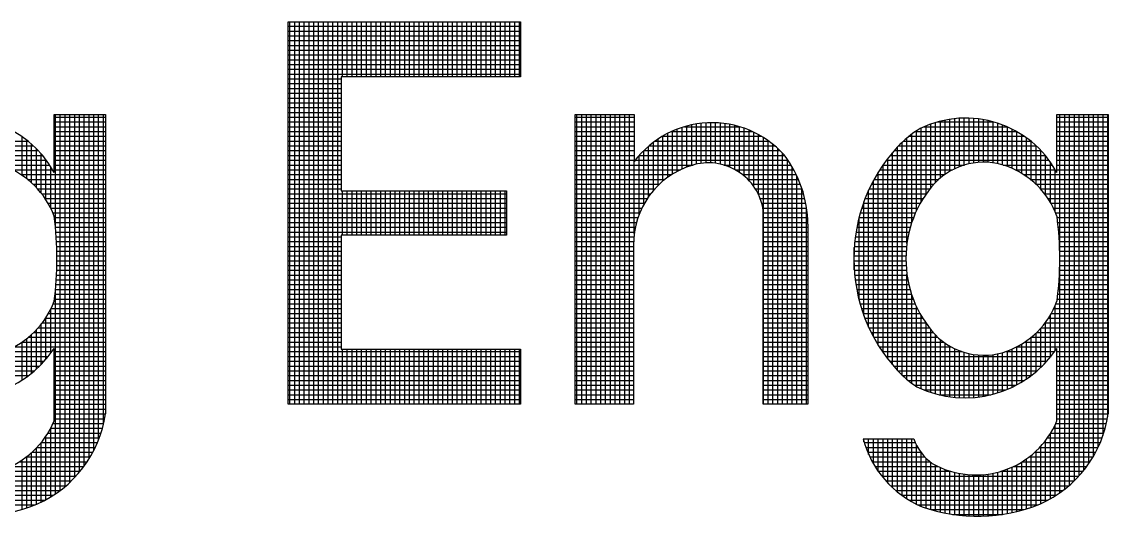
# Model space of a CAD drawing. Header units: inches. Extents: x 1155 to 1996, y 2 to 596.
# Drawn here: x 1876.961 to 1880.906, y 101.112 to 102.906 of the extents above; entities that cross this region are included whole.
import ezdxf

# ---------------------------------------------------------------- set-up
doc = ezdxf.new("R2010")
doc.units = ezdxf.units.IN
doc.header["$MEASUREMENT"] = 0
doc.layers.add('BG ÇÑ±¹Áö¿ª³\xad¹æ±â¼úÁÖ½ÄÈ¸»ç CI', color=7, linetype='Continuous')

msp = doc.modelspace()

# ---------------------------------------------------------------- linework, layer by layer
at = {"layer": 'BG ÇÑ±¹Áö¿ª³\xad¹æ±â¼úÁÖ½ÄÈ¸»ç CI', "color": 7, "linetype": 'Continuous', "lineweight": 25}
for p, q in [((1877.9283, 101.5185), (1877.9283, 102.906)), ((1877.9283, 102.906), (1878.7717, 102.906)), ((1877.9283, 102.8897), (1878.7717, 102.8897)), ((1877.9346, 101.5185), (1877.9346, 102.906)), ((1877.952, 101.5185), (1877.952, 102.906)), ((1877.9693, 101.5185), (1877.9693, 102.906)), ((1877.9867, 101.5185), (1877.9867, 102.906)), ((1878.0041, 101.5185), (1878.0041, 102.906)), ((1878.0214, 101.5185), (1878.0214, 102.906)), ((1878.0388, 101.5185), (1878.0388, 102.906)), ((1878.0561, 101.5185), (1878.0561, 102.906)), ((1878.0735, 101.5185), (1878.0735, 102.906)), ((1878.0909, 101.5185), (1878.0909, 102.906)), ((1878.1082, 101.5185), (1878.1082, 102.906)), ((1878.1256, 102.7067), (1878.1256, 102.906)), ((1878.143, 102.7067), (1878.143, 102.906)), ((1878.1603, 102.7067), (1878.1603, 102.906)), ((1878.1777, 102.7067), (1878.1777, 102.906)), ((1878.1951, 102.7067), (1878.1951, 102.906)), ((1878.2124, 102.7067), (1878.2124, 102.906)), ((1878.2298, 102.7067), (1878.2298, 102.906)), ((1878.2472, 102.7067), (1878.2472, 102.906)), ((1878.2645, 102.7067), (1878.2645, 102.906)), ((1878.2819, 102.7067), (1878.2819, 102.906)), ((1878.2993, 102.7067), (1878.2993, 102.906)), ((1878.3166, 102.7067), (1878.3166, 102.906)), ((1878.334, 102.7067), (1878.334, 102.906)), ((1878.3513, 102.7067), (1878.3513, 102.906)), ((1878.3687, 102.7067), (1878.3687, 102.906)), ((1878.3861, 102.7067), (1878.3861, 102.906)), ((1878.4034, 102.7067), (1878.4034, 102.906)), ((1878.4208, 102.7067), (1878.4208, 102.906)), ((1878.4382, 102.7067), (1878.4382, 102.906)), ((1878.4555, 102.7067), (1878.4555, 102.906)), ((1878.4729, 102.7067), (1878.4729, 102.906)), ((1878.4903, 102.7067), (1878.4903, 102.906)), ((1878.5076, 102.7067), (1878.5076, 102.906)), ((1878.525, 102.7067), (1878.525, 102.906)), ((1878.5424, 102.7067), (1878.5424, 102.906)), ((1878.5597, 102.7067), (1878.5597, 102.906)), ((1878.5771, 102.7067), (1878.5771, 102.906)), ((1878.5944, 102.7067), (1878.5944, 102.906)), ((1878.6118, 102.7067), (1878.6118, 102.906)), ((1878.6292, 102.7067), (1878.6292, 102.906)), ((1878.6465, 102.7067), (1878.6465, 102.906)), ((1878.6639, 102.7067), (1878.6639, 102.906)), ((1878.6813, 102.7067), (1878.6813, 102.906)), ((1878.6986, 102.7067), (1878.6986, 102.906)), ((1878.716, 102.7067), (1878.716, 102.906)), ((1878.7334, 102.7067), (1878.7334, 102.906)), ((1878.7507, 102.7067), (1878.7507, 102.906)), ((1878.7681, 102.7067), (1878.7681, 102.906)), ((1878.7717, 102.906), (1878.7717, 102.7067)), ((1877.9283, 102.8724), (1878.7717, 102.8724)), ((1877.9283, 102.855), (1878.7717, 102.855)), ((1877.9283, 102.8376), (1878.7717, 102.8376)), ((1877.9283, 102.8203), (1878.7717, 102.8203)), ((1877.9283, 102.8029), (1878.7717, 102.8029)), ((1877.9283, 102.7856), (1878.7717, 102.7856)), ((1877.9283, 102.7682), (1878.7717, 102.7682)), ((1877.9283, 102.7508), (1878.7717, 102.7508)), ((1877.9283, 102.7335), (1878.7717, 102.7335)), ((1877.9283, 102.7161), (1878.7717, 102.7161)), ((1877.9283, 102.6987), (1878.1206, 102.6987)), ((1877.9283, 102.6814), (1878.1206, 102.6814)), ((1878.7717, 102.7067), (1878.1206, 102.7067)), ((1878.1206, 102.7067), (1878.1206, 102.2927)), ((1877.9283, 102.664), (1878.1206, 102.664)), ((1877.9283, 102.6466), (1878.1206, 102.6466)), ((1877.9283, 102.6293), (1878.1206, 102.6293)), ((1877.9283, 102.6119), (1878.1206, 102.6119)), ((1877.0787, 102.359), (1877.0787, 102.5695)), ((1877.0787, 102.5695), (1877.2649, 102.5695)), ((1877.0787, 102.5598), (1877.2649, 102.5598)), ((1877.0837, 102.1556), (1877.0837, 102.5695)), ((1877.1011, 101.2054), (1877.1011, 102.5695)), ((1877.1185, 101.2193), (1877.1185, 102.5695)), ((1877.1358, 101.2347), (1877.1358, 102.5695)), ((1877.1532, 101.252), (1877.1532, 102.5695)), ((1877.1706, 101.2715), (1877.1706, 102.5695)), ((1877.1879, 101.2937), (1877.1879, 102.5695)), ((1877.2053, 101.3195), (1877.2053, 102.5695)), ((1877.2227, 101.3502), (1877.2227, 102.5695)), ((1877.24, 101.3887), (1877.24, 102.5695)), ((1877.2574, 101.444), (1877.2574, 102.5695)), ((1877.2649, 102.5695), (1877.2649, 101.4832)), ((1877.9283, 102.5945), (1878.1206, 102.5945)), ((1877.9283, 102.5772), (1878.1206, 102.5772)), ((1877.9283, 102.5598), (1878.1206, 102.5598)), ((1878.9699, 101.5185), (1878.9699, 102.5689)), ((1878.9699, 102.5689), (1879.1848, 102.5689)), ((1878.9699, 102.5598), (1879.1848, 102.5598)), ((1878.9765, 101.5185), (1878.9765, 102.5689)), ((1878.9938, 101.5185), (1878.9938, 102.5689)), ((1879.0112, 101.5185), (1879.0112, 102.5689)), ((1879.0286, 101.5185), (1879.0286, 102.5689)), ((1879.0459, 101.5185), (1879.0459, 102.5689)), ((1879.0633, 101.5185), (1879.0633, 102.5689)), ((1879.0807, 101.5185), (1879.0807, 102.5689)), ((1879.098, 101.5185), (1879.098, 102.5689)), ((1879.1154, 101.5185), (1879.1154, 102.5689)), ((1879.1327, 101.5185), (1879.1327, 102.5689)), ((1879.1501, 101.5185), (1879.1501, 102.5689)), ((1879.1675, 101.5185), (1879.1675, 102.5689)), ((1879.1848, 102.5689), (1879.1848, 102.3987)), ((1880.7194, 102.359), (1880.7194, 102.5695)), ((1880.7194, 102.5695), (1880.9056, 102.5695)), ((1880.7194, 102.5598), (1880.9056, 102.5598)), ((1880.7303, 101.197), (1880.7303, 102.5695)), ((1880.7476, 101.2099), (1880.7476, 102.5695)), ((1880.765, 101.2243), (1880.765, 102.5695)), ((1880.7824, 101.2403), (1880.7824, 102.5695)), ((1880.7997, 101.2583), (1880.7997, 102.5695)), ((1880.8171, 101.2787), (1880.8171, 102.5695)), ((1880.8345, 101.302), (1880.8345, 102.5695)), ((1880.8518, 101.3292), (1880.8518, 102.5695)), ((1880.8692, 101.3621), (1880.8692, 102.5695)), ((1880.8866, 101.4047), (1880.8866, 102.5695)), ((1880.9039, 101.4727), (1880.9039, 102.5695)), ((1880.9056, 102.5695), (1880.9056, 101.4832)), ((1877.0787, 102.5424), (1877.2649, 102.5424)), ((1877.0787, 102.5251), (1877.2649, 102.5251)), ((1877.9283, 102.5424), (1878.1206, 102.5424)), ((1877.9283, 102.5251), (1878.1206, 102.5251)), ((1878.9699, 102.5424), (1879.1848, 102.5424)), ((1878.9699, 102.5251), (1879.1848, 102.5251)), ((1879.3585, 102.3717), (1879.3585, 102.5226)), ((1879.3667, 102.5251), (1879.567, 102.5251)), ((1879.3759, 102.3788), (1879.3759, 102.5277)), ((1879.3932, 102.3847), (1879.3932, 102.5318)), ((1879.4106, 102.3894), (1879.4106, 102.5351)), ((1879.4279, 102.3924), (1879.4279, 102.5375)), ((1879.4453, 102.3939), (1879.4453, 102.539)), ((1879.4627, 102.3939), (1879.4627, 102.5396)), ((1879.48, 102.3924), (1879.48, 102.5394)), ((1879.4974, 102.3893), (1879.4974, 102.5383)), ((1879.5148, 102.3847), (1879.5148, 102.5363)), ((1879.5321, 102.3783), (1879.5321, 102.5335)), ((1879.5495, 102.3699), (1879.5495, 102.5298)), ((1879.5669, 102.3594), (1879.5669, 102.5251)), ((1879.5842, 102.3462), (1879.5842, 102.5195)), ((1880.2267, 102.2535), (1880.2267, 102.5207)), ((1880.2363, 102.5251), (1880.5378, 102.5251)), ((1880.2441, 102.2806), (1880.2441, 102.5283)), ((1880.2614, 102.3036), (1880.2614, 102.5349)), ((1880.2788, 102.3235), (1880.2788, 102.5406)), ((1880.2853, 102.5424), (1880.4889, 102.5424)), ((1880.2962, 102.3395), (1880.2962, 102.5453)), ((1880.3135, 102.3527), (1880.3135, 102.5492)), ((1880.3309, 102.3637), (1880.3309, 102.5522)), ((1880.3483, 102.3728), (1880.3483, 102.5544)), ((1880.3656, 102.3802), (1880.3656, 102.5558)), ((1880.383, 102.3861), (1880.383, 102.5564)), ((1880.4004, 102.3906), (1880.4004, 102.5562)), ((1880.4177, 102.3938), (1880.4177, 102.5552)), ((1880.4351, 102.3957), (1880.4351, 102.5534)), ((1880.4525, 102.3964), (1880.4525, 102.5507)), ((1880.4698, 102.3958), (1880.4698, 102.5473)), ((1880.4872, 102.3941), (1880.4872, 102.5429)), ((1880.5045, 102.391), (1880.5045, 102.5377)), ((1880.5219, 102.3866), (1880.5219, 102.5316)), ((1880.5393, 102.3809), (1880.5393, 102.5245)), ((1880.7194, 102.5424), (1880.9056, 102.5424)), ((1880.7194, 102.5251), (1880.9056, 102.5251)), ((1876.9622, 102.3483), (1876.9622, 102.4889)), ((1877.0787, 102.5077), (1877.2649, 102.5077)), ((1877.0787, 102.4904), (1877.2649, 102.4904)), ((1877.9283, 102.5077), (1878.1206, 102.5077)), ((1877.9283, 102.4904), (1878.1206, 102.4904)), ((1878.9699, 102.5077), (1879.1848, 102.5077)), ((1878.9699, 102.4904), (1879.1848, 102.4904)), ((1879.2717, 102.3126), (1879.2717, 102.4807)), ((1879.2871, 102.4904), (1879.6466, 102.4904)), ((1879.289, 102.3283), (1879.289, 102.4915)), ((1879.3064, 102.3418), (1879.3064, 102.501)), ((1879.3203, 102.5077), (1879.6134, 102.5077)), ((1879.3238, 102.3534), (1879.3238, 102.5093)), ((1879.3411, 102.3633), (1879.3411, 102.5164)), ((1879.6016, 102.3295), (1879.6016, 102.5129)), ((1879.619, 102.3079), (1879.619, 102.5051)), ((1879.6363, 102.2776), (1879.6363, 102.4962)), ((1879.6537, 101.5185), (1879.6537, 102.4861)), ((1880.1746, 102.1018), (1880.1746, 102.4839)), ((1880.1825, 102.4904), (1880.6007, 102.4904)), ((1880.192, 102.1771), (1880.192, 102.4977)), ((1880.2059, 102.5077), (1880.5728, 102.5077)), ((1880.2093, 102.2206), (1880.2093, 102.5101)), ((1880.5566, 102.3738), (1880.5566, 102.5163)), ((1880.574, 102.3654), (1880.574, 102.507)), ((1880.5914, 102.3556), (1880.5914, 102.4965)), ((1880.6087, 102.3443), (1880.6087, 102.4847)), ((1880.7194, 102.5077), (1880.9056, 102.5077)), ((1880.7194, 102.4904), (1880.9056, 102.4904)), ((1876.5033, 102.4556), (1877.0035, 102.4556)), ((1876.5214, 102.473), (1876.9834, 102.473)), ((1876.9796, 102.3358), (1876.9796, 102.4761)), ((1876.9969, 102.3212), (1876.9969, 102.4616)), ((1877.0143, 102.3043), (1877.0143, 102.4453)), ((1877.0787, 102.473), (1877.2649, 102.473)), ((1877.0787, 102.4556), (1877.2649, 102.4556)), ((1877.9283, 102.473), (1878.1206, 102.473)), ((1877.9283, 102.4556), (1878.1206, 102.4556)), ((1878.9699, 102.473), (1879.1848, 102.473)), ((1878.9699, 102.4556), (1879.1848, 102.4556)), ((1879.2369, 102.2718), (1879.2369, 102.4544)), ((1879.2384, 102.4556), (1879.6953, 102.4556)), ((1879.2543, 102.294), (1879.2543, 102.4684)), ((1879.2605, 102.473), (1879.6731, 102.473)), ((1879.671, 101.5185), (1879.671, 102.4745)), ((1879.6884, 101.5185), (1879.6884, 102.4613)), ((1879.7058, 101.5185), (1879.7058, 102.4464)), ((1880.1399, 101.641), (1880.1399, 102.4514)), ((1880.144, 102.4556), (1880.6442, 102.4556)), ((1880.1573, 101.6239), (1880.1573, 102.4685)), ((1880.1621, 102.473), (1880.6241, 102.473)), ((1880.6261, 102.3311), (1880.6261, 102.4714)), ((1880.6435, 102.3158), (1880.6435, 102.4563)), ((1880.7194, 102.473), (1880.9056, 102.473)), ((1880.7194, 102.4556), (1880.9056, 102.4556)), ((1876.4594, 102.4035), (1877.0503, 102.4035)), ((1876.4728, 102.4209), (1877.0366, 102.4209)), ((1876.4874, 102.4383), (1877.0211, 102.4383)), ((1877.0316, 102.2842), (1877.0316, 102.4267)), ((1877.049, 102.26), (1877.049, 102.4052)), ((1877.0787, 102.4383), (1877.2649, 102.4383)), ((1877.0787, 102.4209), (1877.2649, 102.4209)), ((1877.0787, 102.4035), (1877.2649, 102.4035)), ((1877.9283, 102.4383), (1878.1206, 102.4383)), ((1877.9283, 102.4209), (1878.1206, 102.4209)), ((1877.9283, 102.4035), (1878.1206, 102.4035)), ((1878.9699, 102.4383), (1879.1848, 102.4383)), ((1878.9699, 102.4209), (1879.1848, 102.4209)), ((1878.9699, 102.4035), (1879.1848, 102.4035)), ((1879.1885, 102.4035), (1879.7428, 102.4035)), ((1879.2022, 102.2068), (1879.2022, 102.4201)), ((1879.2029, 102.4209), (1879.7304, 102.4209)), ((1879.2194, 102.4383), (1879.7143, 102.4383)), ((1879.2196, 102.2441), (1879.2196, 102.4384)), ((1879.7231, 101.5185), (1879.7231, 102.4292)), ((1879.7405, 101.5185), (1879.7405, 102.4069)), ((1880.1001, 102.4035), (1880.6909, 102.4035)), ((1880.1052, 101.6822), (1880.1052, 102.4103)), ((1880.1135, 102.4209), (1880.6773, 102.4209)), ((1880.1225, 101.6606), (1880.1225, 102.4318)), ((1880.1281, 102.4383), (1880.6618, 102.4383)), ((1880.6608, 102.2979), (1880.6608, 102.4393)), ((1880.6782, 102.2766), (1880.6782, 102.4198)), ((1880.7194, 102.4383), (1880.9056, 102.4383)), ((1880.7194, 102.4209), (1880.9056, 102.4209)), ((1880.7194, 102.4035), (1880.9056, 102.4035)), ((1876.8828, 102.3862), (1877.0624, 102.3862)), ((1876.9266, 102.3688), (1877.0732, 102.3688)), ((1877.0664, 102.2294), (1877.0664, 102.38)), ((1877.0787, 102.3862), (1877.2649, 102.3862)), ((1877.0787, 102.3688), (1877.2649, 102.3688)), ((1877.9283, 102.3862), (1878.1206, 102.3862)), ((1877.9283, 102.3688), (1878.1206, 102.3688)), ((1878.9699, 102.3862), (1879.398, 102.3862)), ((1878.9699, 102.3688), (1879.3522, 102.3688)), ((1879.1848, 102.1379), (1879.1848, 102.3988)), ((1879.5098, 102.3862), (1879.754, 102.3862)), ((1879.5516, 102.3688), (1879.7639, 102.3688)), ((1879.7579, 101.5185), (1879.7579, 102.3796)), ((1880.076, 102.3688), (1880.3403, 102.3688)), ((1880.0876, 102.3862), (1880.3832, 102.3862)), ((1880.0878, 101.7059), (1880.0878, 102.3865)), ((1880.5234, 102.3862), (1880.7031, 102.3862)), ((1880.5673, 102.3688), (1880.7139, 102.3688)), ((1880.6956, 102.2505), (1880.6956, 102.3972)), ((1880.7129, 102.2167), (1880.7129, 102.3704)), ((1880.7194, 102.3862), (1880.9056, 102.3862)), ((1880.7194, 102.3688), (1880.9056, 102.3688)), ((1876.9574, 102.3514), (1877.2649, 102.3514)), ((1876.9817, 102.3341), (1877.2649, 102.3341)), ((1877.9283, 102.3514), (1878.1206, 102.3514)), ((1877.9283, 102.3341), (1878.1206, 102.3341)), ((1878.9699, 102.3514), (1879.3207, 102.3514)), ((1878.9699, 102.3341), (1879.2961, 102.3341)), ((1879.5778, 102.3514), (1879.7729, 102.3514)), ((1879.5972, 102.3341), (1879.7808, 102.3341)), ((1879.7752, 101.5185), (1879.7752, 102.3465)), ((1880.0531, 101.7626), (1880.0531, 102.3298)), ((1880.0554, 102.3341), (1880.2899, 102.3341)), ((1880.0653, 102.3514), (1880.3118, 102.3514)), ((1880.0704, 101.7325), (1880.0704, 102.3599)), ((1880.5981, 102.3514), (1880.9056, 102.3514)), ((1880.6224, 102.3341), (1880.9056, 102.3341)), ((1877.0018, 102.3167), (1877.2649, 102.3167)), ((1877.0188, 102.2993), (1877.2649, 102.2993)), ((1877.9283, 102.3167), (1878.1206, 102.3167)), ((1877.9283, 102.2993), (1878.1206, 102.2993)), ((1878.1206, 102.2927), (1878.7209, 102.2927)), ((1878.1256, 102.1318), (1878.1256, 102.2927)), ((1878.143, 102.1318), (1878.143, 102.2927)), ((1878.1603, 102.1318), (1878.1603, 102.2927)), ((1878.1777, 102.1318), (1878.1777, 102.2927)), ((1878.1951, 102.1318), (1878.1951, 102.2927)), ((1878.2124, 102.1318), (1878.2124, 102.2927)), ((1878.2298, 102.1318), (1878.2298, 102.2927)), ((1878.2472, 102.1318), (1878.2472, 102.2927)), ((1878.2645, 102.1318), (1878.2645, 102.2927)), ((1878.2819, 102.1318), (1878.2819, 102.2927)), ((1878.2993, 102.1318), (1878.2993, 102.2927)), ((1878.3166, 102.1318), (1878.3166, 102.2927)), ((1878.334, 102.1318), (1878.334, 102.2927)), ((1878.3513, 102.1318), (1878.3513, 102.2927)), ((1878.3687, 102.1318), (1878.3687, 102.2927)), ((1878.3861, 102.1318), (1878.3861, 102.2927)), ((1878.4034, 102.1318), (1878.4034, 102.2927)), ((1878.4208, 102.1318), (1878.4208, 102.2927)), ((1878.4382, 102.1318), (1878.4382, 102.2927)), ((1878.4555, 102.1318), (1878.4555, 102.2927)), ((1878.4729, 102.1318), (1878.4729, 102.2927)), ((1878.4903, 102.1318), (1878.4903, 102.2927)), ((1878.5076, 102.1318), (1878.5076, 102.2927)), ((1878.525, 102.1318), (1878.525, 102.2927)), ((1878.5424, 102.1318), (1878.5424, 102.2927)), ((1878.5597, 102.1318), (1878.5597, 102.2927)), ((1878.5771, 102.1318), (1878.5771, 102.2927)), ((1878.5944, 102.1318), (1878.5944, 102.2927)), ((1878.6118, 102.1318), (1878.6118, 102.2927)), ((1878.6292, 102.1318), (1878.6292, 102.2927)), ((1878.6465, 102.1318), (1878.6465, 102.2927)), ((1878.6639, 102.1318), (1878.6639, 102.2927)), ((1878.6813, 102.1318), (1878.6813, 102.2927)), ((1878.6986, 102.1318), (1878.6986, 102.2927)), ((1878.716, 102.1318), (1878.716, 102.2927)), ((1878.7209, 102.2927), (1878.7209, 102.1318)), ((1878.9699, 102.3167), (1879.276, 102.3167)), ((1878.9699, 102.2993), (1879.259, 102.2993)), ((1879.6124, 102.3167), (1879.7878, 102.3167)), ((1879.6246, 102.2993), (1879.7939, 102.2993)), ((1879.7926, 101.5185), (1879.7926, 102.3033)), ((1880.0357, 101.7977), (1880.0357, 102.2948)), ((1880.0378, 102.2993), (1880.258, 102.2993)), ((1880.0462, 102.3167), (1880.2725, 102.3167)), ((1880.6425, 102.3167), (1880.9056, 102.3167)), ((1880.6595, 102.2993), (1880.9056, 102.2993)), ((1877.0334, 102.282), (1877.2649, 102.282)), ((1877.046, 102.2646), (1877.2649, 102.2646)), ((1877.0568, 102.2473), (1877.2649, 102.2473)), ((1877.9283, 102.282), (1878.7209, 102.282)), ((1877.9283, 102.2646), (1878.7209, 102.2646)), ((1877.9283, 102.2473), (1878.7209, 102.2473)), ((1878.9699, 102.282), (1879.2445, 102.282)), ((1878.9699, 102.2646), (1879.232, 102.2646)), ((1878.9699, 102.2473), (1879.2213, 102.2473)), ((1879.6342, 102.282), (1879.7992, 102.282)), ((1879.6418, 102.2646), (1879.8037, 102.2646)), ((1879.6475, 102.2473), (1879.8074, 102.2473)), ((1880.0165, 102.2473), (1880.2231, 102.2473)), ((1880.0183, 101.8401), (1880.0183, 102.2524)), ((1880.023, 102.2646), (1880.2335, 102.2646)), ((1880.0301, 102.282), (1880.2451, 102.282)), ((1880.6741, 102.282), (1880.9056, 102.282)), ((1880.6866, 102.2646), (1880.9056, 102.2646)), ((1880.6975, 102.2473), (1880.9056, 102.2473)), ((1877.0661, 102.2299), (1877.2649, 102.2299)), ((1877.0741, 102.2125), (1877.2649, 102.2125)), ((1877.9283, 102.2299), (1878.7209, 102.2299)), ((1877.9283, 102.2125), (1878.7209, 102.2125)), ((1878.9699, 102.2299), (1879.2122, 102.2299)), ((1878.9699, 102.2125), (1879.2045, 102.2125)), ((1879.6515, 102.2299), (1879.8104, 102.2299)), ((1879.6529, 101.5185), (1879.6529, 102.2215)), ((1879.6529, 102.2125), (1879.8126, 102.2125)), ((1879.81, 101.5185), (1879.81, 102.2327)), ((1880.0054, 102.2125), (1880.2057, 102.2125)), ((1880.0106, 102.2299), (1880.2139, 102.2299)), ((1880.7068, 102.2299), (1880.9056, 102.2299)), ((1880.7147, 102.2125), (1880.9056, 102.2125)), ((1877.0794, 102.1952), (1877.2649, 102.1952)), ((1877.0815, 102.1778), (1877.2649, 102.1778)), ((1877.9283, 102.1952), (1878.7209, 102.1952)), ((1877.9283, 102.1778), (1878.7209, 102.1778)), ((1878.9699, 102.1952), (1879.198, 102.1952)), ((1878.9699, 102.1778), (1879.1927, 102.1778)), ((1879.6529, 102.1952), (1879.8141, 102.1952)), ((1879.6529, 102.1778), (1879.8149, 102.1778)), ((1879.815, 102.172), (1879.815, 101.5185)), ((1879.9965, 102.1778), (1880.1922, 102.1778)), ((1880.0007, 102.1952), (1880.1985, 102.1952)), ((1880.001, 101.8961), (1880.001, 102.1963)), ((1880.7201, 102.1952), (1880.9056, 102.1952)), ((1880.7222, 102.1778), (1880.9056, 102.1778)), ((1877.0833, 102.1604), (1877.2649, 102.1604)), ((1877.0848, 102.1431), (1877.2649, 102.1431)), ((1877.0861, 102.1257), (1877.2649, 102.1257)), ((1877.9283, 102.1604), (1878.7209, 102.1604)), ((1877.9283, 102.1431), (1878.7209, 102.1431)), ((1877.9283, 102.1257), (1878.1206, 102.1257)), ((1878.7209, 102.1318), (1878.1206, 102.1318)), ((1878.1206, 102.1318), (1878.1206, 101.7178)), ((1878.9699, 102.1604), (1879.1886, 102.1604)), ((1878.9699, 102.1431), (1879.1856, 102.1431)), ((1878.9699, 102.1257), (1879.1835, 102.1257)), ((1879.6529, 102.1604), (1879.815, 102.1604)), ((1879.6529, 102.1431), (1879.815, 102.1431)), ((1879.6529, 102.1257), (1879.815, 102.1257)), ((1879.9874, 102.1257), (1880.1785, 102.1257)), ((1879.9899, 102.1431), (1880.1822, 102.1431)), ((1879.9929, 102.1604), (1880.1868, 102.1604)), ((1880.724, 102.1604), (1880.9056, 102.1604)), ((1880.7255, 102.1431), (1880.9056, 102.1431)), ((1880.7268, 102.1257), (1880.9056, 102.1257)), ((1877.0871, 102.1083), (1877.2649, 102.1083)), ((1877.0879, 102.091), (1877.2649, 102.091)), ((1877.9283, 102.1083), (1878.1206, 102.1083)), ((1877.9283, 102.091), (1878.1206, 102.091)), ((1878.9699, 102.1083), (1879.1826, 102.1083)), ((1878.9699, 102.091), (1879.1825, 102.091)), ((1879.1825, 102.0945), (1879.1825, 101.5185)), ((1879.6529, 102.1083), (1879.815, 102.1083)), ((1879.6529, 102.091), (1879.815, 102.091)), ((1879.9836, 102.0057), (1879.9836, 102.0868)), ((1879.9839, 102.091), (1880.1733, 102.091)), ((1879.9854, 102.1083), (1880.1755, 102.1083)), ((1880.7278, 102.1083), (1880.9056, 102.1083)), ((1880.7286, 102.091), (1880.9056, 102.091)), ((1877.0885, 102.0736), (1877.2649, 102.0736)), ((1877.0887, 102.0562), (1877.2649, 102.0562)), ((1877.9283, 102.0736), (1878.1206, 102.0736)), ((1877.9283, 102.0562), (1878.1206, 102.0562)), ((1878.9699, 102.0736), (1879.1825, 102.0736)), ((1878.9699, 102.0562), (1879.1825, 102.0562)), ((1879.6529, 102.0736), (1879.815, 102.0736)), ((1879.6529, 102.0562), (1879.815, 102.0562)), ((1879.9825, 102.0562), (1880.1712, 102.0562)), ((1879.9829, 102.0736), (1880.1719, 102.0736)), ((1880.7291, 102.0736), (1880.9056, 102.0736)), ((1880.7294, 102.0562), (1880.9056, 102.0562)), ((1877.0885, 102.0215), (1877.2649, 102.0215)), ((1877.0887, 102.0389), (1877.2649, 102.0389)), ((1877.9283, 102.0389), (1878.1206, 102.0389)), ((1877.9283, 102.0215), (1878.1206, 102.0215)), ((1878.9699, 102.0389), (1879.1825, 102.0389)), ((1878.9699, 102.0215), (1879.1825, 102.0215)), ((1879.6529, 102.0389), (1879.815, 102.0389)), ((1879.6529, 102.0215), (1879.815, 102.0215)), ((1879.9824, 102.0389), (1880.1712, 102.0389)), ((1879.9828, 102.0215), (1880.1718, 102.0215)), ((1880.7292, 102.0215), (1880.9056, 102.0215)), ((1880.7294, 102.0389), (1880.9056, 102.0389)), ((1877.0863, 101.9694), (1877.2649, 101.9694)), ((1877.0873, 101.9868), (1877.2649, 101.9868)), ((1877.088, 102.0041), (1877.2649, 102.0041)), ((1877.9283, 102.0041), (1878.1206, 102.0041)), ((1877.9283, 101.9868), (1878.1206, 101.9868)), ((1877.9283, 101.9694), (1878.1206, 101.9694)), ((1878.9699, 102.0041), (1879.1825, 102.0041)), ((1878.9699, 101.9868), (1879.1825, 101.9868)), ((1878.9699, 101.9694), (1879.1825, 101.9694)), ((1879.6529, 102.0041), (1879.815, 102.0041)), ((1879.6529, 101.9868), (1879.815, 101.9868)), ((1879.6529, 101.9694), (1879.815, 101.9694)), ((1879.9837, 102.0041), (1880.1731, 102.0041)), ((1879.9851, 101.9868), (1880.1751, 101.9868)), ((1879.987, 101.9694), (1880.178, 101.9694)), ((1880.1746, 101.6086), (1880.1746, 101.9906)), ((1880.727, 101.9694), (1880.9056, 101.9694)), ((1880.728, 101.9868), (1880.9056, 101.9868)), ((1880.7287, 102.0041), (1880.9056, 102.0041)), ((1877.0835, 101.9347), (1877.2649, 101.9347)), ((1877.0837, 101.193), (1877.0837, 101.9368)), ((1877.085, 101.9521), (1877.2649, 101.9521)), ((1877.9283, 101.9521), (1878.1206, 101.9521)), ((1877.9283, 101.9347), (1878.1206, 101.9347)), ((1878.9699, 101.9521), (1879.1825, 101.9521)), ((1878.9699, 101.9347), (1879.1825, 101.9347)), ((1879.6529, 101.9521), (1879.815, 101.9521)), ((1879.6529, 101.9347), (1879.815, 101.9347)), ((1879.9895, 101.9521), (1880.1816, 101.9521)), ((1879.9924, 101.9347), (1880.186, 101.9347)), ((1880.7242, 101.9347), (1880.9056, 101.9347)), ((1880.7257, 101.9521), (1880.9056, 101.9521)), ((1877.0798, 101.9), (1877.2649, 101.9)), ((1877.0818, 101.9173), (1877.2649, 101.9173)), ((1877.9283, 101.9173), (1878.1206, 101.9173)), ((1877.9283, 101.9), (1878.1206, 101.9)), ((1878.9699, 101.9173), (1879.1825, 101.9173)), ((1878.9699, 101.9), (1879.1825, 101.9)), ((1879.6529, 101.9173), (1879.815, 101.9173)), ((1879.6529, 101.9), (1879.815, 101.9)), ((1879.9959, 101.9173), (1880.1913, 101.9173)), ((1880, 101.9), (1880.1975, 101.9)), ((1880.192, 101.5948), (1880.192, 101.9153)), ((1880.7204, 101.9), (1880.9056, 101.9)), ((1880.7225, 101.9173), (1880.9056, 101.9173)), ((1877.0664, 101.7035), (1877.0664, 101.8631)), ((1877.0674, 101.8652), (1877.2649, 101.8652)), ((1877.0752, 101.8826), (1877.2649, 101.8826)), ((1877.9283, 101.8826), (1878.1206, 101.8826)), ((1877.9283, 101.8652), (1878.1206, 101.8652)), ((1878.9699, 101.8826), (1879.1825, 101.8826)), ((1878.9699, 101.8652), (1879.1825, 101.8652)), ((1879.6529, 101.8826), (1879.815, 101.8826)), ((1879.6529, 101.8652), (1879.815, 101.8652)), ((1880.0046, 101.8826), (1880.2045, 101.8826)), ((1880.0098, 101.8652), (1880.2125, 101.8652)), ((1880.2093, 101.5823), (1880.2093, 101.8719)), ((1880.7081, 101.8652), (1880.9056, 101.8652)), ((1880.7129, 101.7116), (1880.7129, 101.8757)), ((1880.7158, 101.8826), (1880.9056, 101.8826)), ((1877.0355, 101.8131), (1877.2649, 101.8131)), ((1877.0478, 101.8305), (1877.2649, 101.8305)), ((1877.049, 101.6817), (1877.049, 101.8324)), ((1877.0583, 101.8479), (1877.2649, 101.8479)), ((1877.9283, 101.8479), (1878.1206, 101.8479)), ((1877.9283, 101.8305), (1878.1206, 101.8305)), ((1877.9283, 101.8131), (1878.1206, 101.8131)), ((1878.9699, 101.8479), (1879.1825, 101.8479)), ((1878.9699, 101.8305), (1879.1825, 101.8305)), ((1878.9699, 101.8131), (1879.1825, 101.8131)), ((1879.6529, 101.8479), (1879.815, 101.8479)), ((1879.6529, 101.8305), (1879.815, 101.8305)), ((1879.6529, 101.8131), (1879.815, 101.8131)), ((1880.0155, 101.8479), (1880.2216, 101.8479)), ((1880.0219, 101.8305), (1880.2318, 101.8305)), ((1880.0289, 101.8131), (1880.2432, 101.8131)), ((1880.2267, 101.5741), (1880.2267, 101.8389)), ((1880.2441, 101.5671), (1880.2441, 101.8118)), ((1880.6762, 101.8131), (1880.9056, 101.8131)), ((1880.6782, 101.6689), (1880.6782, 101.8158)), ((1880.6884, 101.8305), (1880.9056, 101.8305)), ((1880.6956, 101.6887), (1880.6956, 101.8419)), ((1880.699, 101.8479), (1880.9056, 101.8479)), ((1876.9969, 101.631), (1876.9969, 101.7712)), ((1877.0046, 101.7784), (1877.2649, 101.7784)), ((1877.0143, 101.6459), (1877.0143, 101.7882)), ((1877.0212, 101.7958), (1877.2649, 101.7958)), ((1877.0316, 101.6627), (1877.0316, 101.8082)), ((1877.9283, 101.7958), (1878.1206, 101.7958)), ((1877.9283, 101.7784), (1878.1206, 101.7784)), ((1878.9699, 101.7958), (1879.1825, 101.7958)), ((1878.9699, 101.7784), (1879.1825, 101.7784)), ((1879.6529, 101.7958), (1879.815, 101.7958)), ((1879.6529, 101.7784), (1879.815, 101.7784)), ((1880.0366, 101.7958), (1880.2559, 101.7958)), ((1880.0449, 101.7784), (1880.2702, 101.7784)), ((1880.2614, 101.5611), (1880.2614, 101.7888)), ((1880.6435, 101.6359), (1880.6435, 101.7766)), ((1880.6453, 101.7784), (1880.9056, 101.7784)), ((1880.6608, 101.6514), (1880.6608, 101.7945)), ((1880.6619, 101.7958), (1880.9056, 101.7958)), ((1876.9615, 101.7437), (1877.2649, 101.7437)), ((1876.9622, 101.6058), (1876.9622, 101.7441)), ((1876.9796, 101.6177), (1876.9796, 101.7567)), ((1876.9851, 101.761), (1877.2649, 101.761)), ((1877.9283, 101.761), (1878.1206, 101.761)), ((1877.9283, 101.7437), (1878.1206, 101.7437)), ((1878.9699, 101.761), (1879.1825, 101.761)), ((1878.9699, 101.7437), (1879.1825, 101.7437)), ((1879.6529, 101.761), (1879.815, 101.761)), ((1879.6529, 101.7437), (1879.815, 101.7437)), ((1880.0539, 101.761), (1880.287, 101.761)), ((1880.0637, 101.7437), (1880.308, 101.7437)), ((1880.2788, 101.5559), (1880.2788, 101.7689)), ((1880.2962, 101.5515), (1880.2962, 101.753)), ((1880.3135, 101.548), (1880.3135, 101.7398)), ((1880.5914, 101.5987), (1880.5914, 101.7368)), ((1880.6022, 101.7437), (1880.9056, 101.7437)), ((1880.6087, 101.6097), (1880.6087, 101.7482)), ((1880.6257, 101.761), (1880.9056, 101.761)), ((1880.6261, 101.6221), (1880.6261, 101.7613)), ((1876.4574, 101.6916), (1877.0572, 101.6916)), ((1876.8912, 101.709), (1877.0704, 101.709)), ((1876.932, 101.7263), (1877.2649, 101.7263)), ((1877.0787, 101.4575), (1877.0787, 101.721)), ((1877.0787, 101.709), (1877.2649, 101.709)), ((1877.0787, 101.6916), (1877.2649, 101.6916)), ((1877.9283, 101.7263), (1878.1206, 101.7263)), ((1877.9283, 101.709), (1878.7717, 101.709)), ((1877.9283, 101.6916), (1878.7717, 101.6916)), ((1878.1206, 101.7178), (1878.7717, 101.7178)), ((1878.1256, 101.5185), (1878.1256, 101.7178)), ((1878.143, 101.5185), (1878.143, 101.7178)), ((1878.1603, 101.5185), (1878.1603, 101.7178)), ((1878.1777, 101.5185), (1878.1777, 101.7178)), ((1878.1951, 101.5185), (1878.1951, 101.7178)), ((1878.2124, 101.5185), (1878.2124, 101.7178)), ((1878.2298, 101.5185), (1878.2298, 101.7178)), ((1878.2472, 101.5185), (1878.2472, 101.7178)), ((1878.2645, 101.5185), (1878.2645, 101.7178)), ((1878.2819, 101.5185), (1878.2819, 101.7178)), ((1878.2993, 101.5185), (1878.2993, 101.7178)), ((1878.3166, 101.5185), (1878.3166, 101.7178)), ((1878.334, 101.5185), (1878.334, 101.7178)), ((1878.3513, 101.5185), (1878.3513, 101.7178)), ((1878.3687, 101.5185), (1878.3687, 101.7178)), ((1878.3861, 101.5185), (1878.3861, 101.7178)), ((1878.4034, 101.5185), (1878.4034, 101.7178)), ((1878.4208, 101.5185), (1878.4208, 101.7178)), ((1878.4382, 101.5185), (1878.4382, 101.7178)), ((1878.4555, 101.5185), (1878.4555, 101.7178)), ((1878.4729, 101.5185), (1878.4729, 101.7178)), ((1878.4903, 101.5185), (1878.4903, 101.7178)), ((1878.5076, 101.5185), (1878.5076, 101.7178)), ((1878.525, 101.5185), (1878.525, 101.7178)), ((1878.5424, 101.5185), (1878.5424, 101.7178)), ((1878.5597, 101.5185), (1878.5597, 101.7178)), ((1878.5771, 101.5185), (1878.5771, 101.7178)), ((1878.5944, 101.5185), (1878.5944, 101.7178)), ((1878.6118, 101.5185), (1878.6118, 101.7178)), ((1878.6292, 101.5185), (1878.6292, 101.7178)), ((1878.6465, 101.5185), (1878.6465, 101.7178)), ((1878.6639, 101.5185), (1878.6639, 101.7178)), ((1878.6813, 101.5185), (1878.6813, 101.7178)), ((1878.6986, 101.5185), (1878.6986, 101.7178)), ((1878.716, 101.5185), (1878.716, 101.7178)), ((1878.7334, 101.5185), (1878.7334, 101.7178)), ((1878.7507, 101.5185), (1878.7507, 101.7178)), ((1878.7681, 101.5185), (1878.7681, 101.7178)), ((1878.7717, 101.7178), (1878.7717, 101.5185)), ((1878.9699, 101.7263), (1879.1825, 101.7263)), ((1878.9699, 101.709), (1879.1825, 101.709)), ((1878.9699, 101.6916), (1879.1825, 101.6916)), ((1879.6529, 101.7263), (1879.815, 101.7263)), ((1879.6529, 101.709), (1879.815, 101.709)), ((1879.6529, 101.6916), (1879.815, 101.6916)), ((1880.0743, 101.7263), (1880.3352, 101.7263)), ((1880.0857, 101.709), (1880.3747, 101.709)), ((1880.0981, 101.6916), (1880.6979, 101.6916)), ((1880.3309, 101.5452), (1880.3309, 101.7288)), ((1880.3483, 101.5432), (1880.3483, 101.7197)), ((1880.3656, 101.542), (1880.3656, 101.7122)), ((1880.383, 101.5416), (1880.383, 101.7063)), ((1880.4004, 101.5418), (1880.4004, 101.7018)), ((1880.4177, 101.5429), (1880.4177, 101.6986)), ((1880.4351, 101.5447), (1880.4351, 101.6967)), ((1880.4525, 101.5473), (1880.4525, 101.696)), ((1880.4698, 101.5506), (1880.4698, 101.6966)), ((1880.4872, 101.5548), (1880.4872, 101.6984)), ((1880.5045, 101.5598), (1880.5045, 101.7014)), ((1880.5219, 101.5656), (1880.5219, 101.7058)), ((1880.5319, 101.709), (1880.7111, 101.709)), ((1880.5393, 101.5724), (1880.5393, 101.7116)), ((1880.5566, 101.5801), (1880.5566, 101.7186)), ((1880.5727, 101.7263), (1880.9056, 101.7263)), ((1880.574, 101.5888), (1880.574, 101.727)), ((1880.7194, 101.4575), (1880.7194, 101.721)), ((1880.7194, 101.709), (1880.9056, 101.709)), ((1880.7194, 101.6916), (1880.9056, 101.6916)), ((1876.4707, 101.6742), (1877.0424, 101.6742)), ((1876.4851, 101.6569), (1877.0258, 101.6569)), ((1877.0787, 101.6742), (1877.2649, 101.6742)), ((1877.0787, 101.6569), (1877.2649, 101.6569)), ((1877.9283, 101.6742), (1878.7717, 101.6742)), ((1877.9283, 101.6569), (1878.7717, 101.6569)), ((1878.9699, 101.6742), (1879.1825, 101.6742)), ((1878.9699, 101.6569), (1879.1825, 101.6569)), ((1879.6529, 101.6742), (1879.815, 101.6742)), ((1879.6529, 101.6569), (1879.815, 101.6569)), ((1880.1114, 101.6742), (1880.6831, 101.6742)), ((1880.1257, 101.6569), (1880.6665, 101.6569)), ((1880.7194, 101.6742), (1880.9056, 101.6742)), ((1880.7194, 101.6569), (1880.9056, 101.6569)), ((1876.5007, 101.6395), (1877.007, 101.6395)), ((1876.5185, 101.6221), (1876.9855, 101.6221)), ((1877.0787, 101.6395), (1877.2649, 101.6395)), ((1877.0787, 101.6221), (1877.2649, 101.6221)), ((1877.9283, 101.6395), (1878.7717, 101.6395)), ((1877.9283, 101.6221), (1878.7717, 101.6221)), ((1878.9699, 101.6395), (1879.1825, 101.6395)), ((1878.9699, 101.6221), (1879.1825, 101.6221)), ((1879.6529, 101.6395), (1879.815, 101.6395)), ((1879.6529, 101.6221), (1879.815, 101.6221)), ((1880.1414, 101.6395), (1880.6477, 101.6395)), ((1880.1592, 101.6221), (1880.6262, 101.6221)), ((1880.7194, 101.6395), (1880.9056, 101.6395)), ((1880.7194, 101.6221), (1880.9056, 101.6221)), ((1877.0787, 101.6048), (1877.2649, 101.6048)), ((1877.0787, 101.5874), (1877.2649, 101.5874)), ((1877.9283, 101.6048), (1878.7717, 101.6048)), ((1877.9283, 101.5874), (1878.7717, 101.5874)), ((1878.9699, 101.6048), (1879.1825, 101.6048)), ((1878.9699, 101.5874), (1879.1825, 101.5874)), ((1879.6529, 101.6048), (1879.815, 101.6048)), ((1879.6529, 101.5874), (1879.815, 101.5874)), ((1880.1792, 101.6048), (1880.6012, 101.6048)), ((1880.202, 101.5874), (1880.5713, 101.5874)), ((1880.7194, 101.6048), (1880.9056, 101.6048)), ((1880.7194, 101.5874), (1880.9056, 101.5874)), ((1877.0787, 101.57), (1877.2649, 101.57)), ((1877.0787, 101.5527), (1877.2649, 101.5527)), ((1877.0787, 101.5353), (1877.2649, 101.5353)), ((1877.9283, 101.57), (1878.7717, 101.57)), ((1877.9283, 101.5527), (1878.7717, 101.5527)), ((1877.9283, 101.5353), (1878.7717, 101.5353)), ((1878.9699, 101.57), (1879.1825, 101.57)), ((1878.9699, 101.5527), (1879.1825, 101.5527)), ((1878.9699, 101.5353), (1879.1825, 101.5353)), ((1879.6529, 101.57), (1879.815, 101.57)), ((1879.6529, 101.5527), (1879.815, 101.5527)), ((1879.6529, 101.5353), (1879.815, 101.5353)), ((1880.2365, 101.57), (1880.5335, 101.57)), ((1880.2912, 101.5527), (1880.4788, 101.5527)), ((1880.7194, 101.57), (1880.9056, 101.57)), ((1880.7194, 101.5527), (1880.9056, 101.5527)), ((1880.7194, 101.5353), (1880.9056, 101.5353)), ((1877.0787, 101.5179), (1877.2649, 101.5179)), ((1877.0787, 101.5006), (1877.2649, 101.5006)), ((1878.7717, 101.5185), (1877.9283, 101.5185)), ((1879.1825, 101.5185), (1878.9699, 101.5185)), ((1879.815, 101.5185), (1879.6529, 101.5185)), ((1880.7194, 101.5179), (1880.9056, 101.5179)), ((1880.7194, 101.5006), (1880.9056, 101.5006)), ((1877.0787, 101.4832), (1877.2649, 101.4832)), ((1877.0787, 101.4658), (1877.262, 101.4658)), ((1880.7194, 101.4832), (1880.9056, 101.4832)), ((1880.7194, 101.4658), (1880.9027, 101.4658)), ((1877.0662, 101.4311), (1877.2541, 101.4311)), ((1877.0664, 101.1818), (1877.0664, 101.4315)), ((1877.0747, 101.4485), (1877.2584, 101.4485)), ((1880.7068, 101.4311), (1880.8948, 101.4311)), ((1880.7129, 101.1854), (1880.7129, 101.4431)), ((1880.7154, 101.4485), (1880.8991, 101.4485)), ((1877.0315, 101.379), (1877.2361, 101.379)), ((1877.0316, 101.1628), (1877.0316, 101.3792)), ((1877.0447, 101.3964), (1877.2429, 101.3964)), ((1877.049, 101.1718), (1877.049, 101.4026)), ((1877.0562, 101.4138), (1877.2489, 101.4138)), ((1880.0152, 101.393), (1880.1991, 101.393)), ((1880.0183, 101.382), (1880.0183, 101.393)), ((1880.0193, 101.379), (1880.2047, 101.379)), ((1880.0357, 101.3356), (1880.0357, 101.393)), ((1880.0531, 101.3019), (1880.0531, 101.393)), ((1880.0704, 101.2747), (1880.0704, 101.393)), ((1880.0878, 101.2519), (1880.0878, 101.393)), ((1880.1052, 101.2323), (1880.1052, 101.393)), ((1880.1225, 101.2152), (1880.1225, 101.393)), ((1880.1399, 101.2001), (1880.1399, 101.393)), ((1880.1573, 101.1868), (1880.1573, 101.393)), ((1880.1746, 101.175), (1880.1746, 101.393)), ((1880.192, 101.1646), (1880.192, 101.393)), ((1880.6722, 101.379), (1880.8768, 101.379)), ((1880.6782, 101.1657), (1880.6782, 101.3866)), ((1880.6854, 101.3964), (1880.8836, 101.3964)), ((1880.6956, 101.175), (1880.6956, 101.4116)), ((1880.6969, 101.4138), (1880.8896, 101.4138)), ((1876.9969, 101.1482), (1876.9969, 101.3429)), ((1876.9985, 101.3443), (1877.2196, 101.3443)), ((1877.0143, 101.1549), (1877.0143, 101.3596)), ((1877.0162, 101.3617), (1877.2283, 101.3617)), ((1880.0251, 101.3617), (1880.2135, 101.3617)), ((1880.0319, 101.3443), (1880.2249, 101.3443)), ((1880.2093, 101.1554), (1880.2093, 101.3693)), ((1880.2267, 101.1473), (1880.2267, 101.3419)), ((1880.6392, 101.3443), (1880.8603, 101.3443)), ((1880.6435, 101.1504), (1880.6435, 101.3482)), ((1880.6569, 101.3617), (1880.869, 101.3617)), ((1880.6608, 101.1574), (1880.6608, 101.3659)), ((1876.9524, 101.3096), (1877.1989, 101.3096)), ((1876.9622, 101.1368), (1876.9622, 101.3159)), ((1876.9776, 101.3269), (1877.2098, 101.3269)), ((1876.9796, 101.1422), (1876.9796, 101.3284)), ((1880.0398, 101.3269), (1880.2394, 101.3269)), ((1880.0487, 101.3096), (1880.2583, 101.3096)), ((1880.2441, 101.1411), (1880.2441, 101.3222)), ((1880.2614, 101.1358), (1880.2614, 101.3072)), ((1880.2788, 101.131), (1880.2788, 101.2968)), ((1880.574, 101.129), (1880.574, 101.2986)), ((1880.5914, 101.1335), (1880.5914, 101.3085)), ((1880.5931, 101.3096), (1880.8396, 101.3096)), ((1880.6087, 101.1386), (1880.6087, 101.3199)), ((1880.6183, 101.3269), (1880.8505, 101.3269)), ((1880.6261, 101.1442), (1880.6261, 101.3331)), ((1876.4426, 101.2575), (1877.1583, 101.2575)), ((1876.875, 101.2748), (1877.1733, 101.2748)), ((1876.9204, 101.2922), (1877.1868, 101.2922)), ((1880.0589, 101.2922), (1880.2882, 101.2922)), ((1880.0704, 101.2748), (1880.3336, 101.2748)), ((1880.0833, 101.2575), (1880.799, 101.2575)), ((1880.2962, 101.1268), (1880.2962, 101.2886)), ((1880.3135, 101.1231), (1880.3135, 101.2815)), ((1880.3309, 101.12), (1880.3309, 101.2757)), ((1880.3483, 101.1174), (1880.3483, 101.2709)), ((1880.3656, 101.1152), (1880.3656, 101.2671)), ((1880.383, 101.1136), (1880.383, 101.2643)), ((1880.4004, 101.1125), (1880.4004, 101.2625)), ((1880.4177, 101.1119), (1880.4177, 101.2617)), ((1880.4351, 101.1118), (1880.4351, 101.2618)), ((1880.4525, 101.1122), (1880.4525, 101.2628)), ((1880.4698, 101.113), (1880.4698, 101.2648)), ((1880.4872, 101.1144), (1880.4872, 101.2678)), ((1880.5045, 101.1163), (1880.5045, 101.2718)), ((1880.5157, 101.2748), (1880.814, 101.2748)), ((1880.5219, 101.1187), (1880.5219, 101.2768)), ((1880.5393, 101.1216), (1880.5393, 101.2829)), ((1880.5566, 101.125), (1880.5566, 101.2901)), ((1880.5611, 101.2922), (1880.8275, 101.2922)), ((1876.4573, 101.2401), (1877.1415, 101.2401)), ((1876.4739, 101.2227), (1877.1225, 101.2227)), ((1880.098, 101.2401), (1880.7821, 101.2401)), ((1880.1146, 101.2227), (1880.7632, 101.2227)), ((1876.4929, 101.2054), (1877.1011, 101.2054)), ((1876.5149, 101.188), (1877.0763, 101.188)), ((1880.1336, 101.2054), (1880.7417, 101.2054)), ((1880.1556, 101.188), (1880.7169, 101.188)), ((1876.5409, 101.1707), (1877.047, 101.1707)), ((1876.5729, 101.1533), (1877.0103, 101.1533)), ((1880.1816, 101.1707), (1880.6876, 101.1707)), ((1880.2136, 101.1533), (1880.651, 101.1533)), ((1880.261, 101.1359), (1880.5999, 101.1359)), ((1880.3399, 101.1186), (1880.5211, 101.1186))]:
    msp.add_line(p, q, dxfattribs=at)
for centre, radius, start, end in [((1876.7464, 102.178), 0.3784, 28.5804, 115.7552), ((1879.4668, 102.1869), 0.3527, 42.0809, 143.0927), ((1880.4533, 102.1511), 0.4341, 122.0981, 136.3991), ((1880.3871, 102.178), 0.3784, 28.5804, 115.7552), ((1880.5747, 102.0493), 0.5923, 137.3627, 180.2938), ((1879.3944, 102.168), 0.4206, 0.5372, 37.3719), ((1876.7919, 102.0941), 0.306, 20.4054, 70.0414), ((1879.4799, 102.1002), 0.2974, 106.8512, 181.1019), ((1879.4539, 102.1931), 0.201, 8.1307, 107.4625), ((1880.4533, 102.1511), 0.2453, 70.0414, 136.0456), ((1880.4326, 102.0941), 0.306, 20.4054, 70.0414), ((1880.5747, 102.0493), 0.4035, 137.5987, 180.4312), ((1875.8962, 102.0462), 1.1926, 352.5544, 7.4456), ((1879.5369, 102.0462), 1.1926, 352.5544, 7.4456), ((1880.5747, 102.0432), 0.5923, 179.7062, 222.6373), ((1880.5747, 102.0432), 0.4035, 179.5688, 222.4013), ((1876.7919, 101.9984), 0.306, 289.9586, 339.5946), ((1880.4326, 101.9984), 0.306, 289.9586, 339.5946), ((1880.4533, 101.9413), 0.2453, 223.9544, 289.9586), ((1876.7444, 101.9427), 0.4012, 244.2448, 326.4501), ((1880.385, 101.9427), 0.4012, 244.2448, 326.4501), ((1880.4533, 101.9413), 0.4341, 223.6009, 236.016), ((1876.784, 101.5813), 0.3197, 240.2936, 337.2308), ((1876.8461, 101.5429), 0.423, 293.7213, 351.8815), ((1880.4246, 101.5813), 0.3197, 240.2936, 337.2308), ((1880.4868, 101.5429), 0.423, 293.7213, 351.8815), ((1880.3754, 101.4891), 0.3727, 194.9372, 247.0058), ((1880.3737, 101.4542), 0.185, 199.309, 234.4815), ((1876.7898, 101.7178), 0.606, 250.6586, 291.9444), ((1880.4305, 101.7178), 0.606, 250.6586, 291.9444)]:
    msp.add_arc(centre, radius, start, end, dxfattribs=at)
msp.add_point((1879.1848, 102.3987), dxfattribs=at)

doc.saveas('drawing.dxf')
